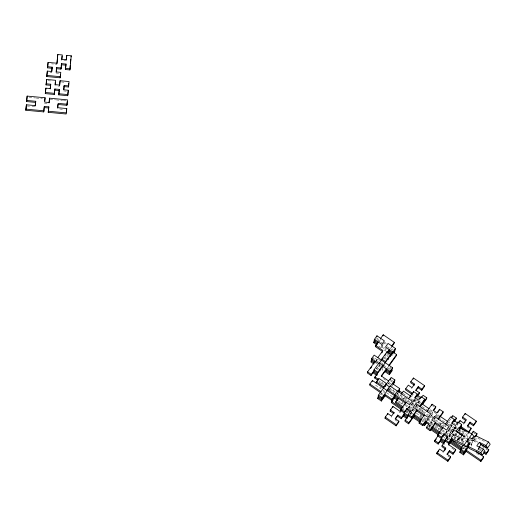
<?xml version="1.0" encoding="UTF-8"?>
<svg xmlns="http://www.w3.org/2000/svg" width="516" height="516" viewBox="0 0 516 516"><rect width="100%" height="100%" fill="white"/><g stroke="black" fill="none" stroke-linecap="round" stroke-linejoin="round"><path stroke-width="0.39" stroke-dasharray="2.58 1.94" d="M51.832 71.511L51.587 72.614L48.601 72.33M57.057 63.236L56.812 64.332L51.581 63.849M61.662 60.404L61.907 59.308M59.721 85.063L59.475 86.166L55.741 85.817M379.337 341.727L380.434 339.438L378.299 342.405M376.061 361.619L377.583 358.736L381.279 361.271M378.615 346.043L381.085 347.732L381.324 346.636L383.459 343.669M381.814 344.43L381.569 345.533L385.271 348.068M386.626 351.538L384.781 350.274L385.026 349.171L381.324 346.636M384.736 364.909L384.491 366.012L389.419 369.392M393.218 390.715L393.463 389.612L391.328 392.579M391.27 417.212L391.515 416.109M410.859 404.08L396.675 394.353L396.92 393.25L411.716 403.402M400.616 395.791L400.861 394.688L403.325 396.378M398.191 401.977L401.274 404.093L401.512 402.99M400.332 411.536L400.087 412.639L397.623 410.949M407.021 398.913L404.557 397.223L403.46 399.513M403.835 400.532L404.08 399.436M408.253 399.758L407.775 401.97L408.704 400.674M411.762 388.767L412.007 387.664M416.786 410.923L409.388 405.853L408.911 408.059L410.62 405.692M412.897 394.856L413.142 393.753M413.322 405.776L411.471 404.505L411.703 403.396M419.895 403.699L414.277 399.848L413.787 402.048L412.503 401.171M419.108 408.478L418.869 409.575L419.772 408.324M422.223 418.463L419.76 416.773L420.005 415.67M416.264 405.253L423.043 409.904L421.946 412.194M428.661 410.981L432.518 413.632L432.279 414.729L429.712 418.289L430.196 416.077L433.272 418.192M431.473 414.303L433.001 411.42L431.718 413.2M429.125 426.738L430.834 424.365L431.331 422.172L430.047 423.952M435.601 416.244L436.697 413.961L434.562 416.922M434.53 426.906L438.226 429.441L438.471 428.338M448.011 430.454L445.863 433.414L446.353 431.208L450.062 433.75M445.876 433.421L446.359 431.215L444.953 433.15M443.012 452.706L443.257 451.61M449.417 431.802L448.185 430.957L448.668 428.751L451.758 430.873M450.745 427.403L451.229 425.197L450.378 426.384M449.804 434.846L449.32 437.046L446.759 440.606M456.75 433.633L455.822 434.93L452.126 432.389L452.371 431.292M447.772 424.094L454.686 428.835L454.931 427.732L447.385 422.559M454.415 429.151L455.512 426.867L457.44 428.19M457.492 424.178L457.247 425.281L458.531 423.501M455.822 434.93L456.067 433.827M457.453 438.826L457.208 439.929L458.492 438.148M463.503 424.262L463.749 423.159M463.155 436.155L467.657 439.239L467.412 440.342L462.478 436.962M467.128 440.651L468.225 438.361L471.927 440.903L470.824 443.186M477.732 450.462L478.829 448.178L481.299 449.868M381.085 347.732L383.646 344.178L383.891 343.075L386.968 345.191M375.448 361.703L377.583 358.736M374.777 363.393L375.635 362.206M384.781 350.274L386.058 348.493M390.244 348.829L391.528 347.049L391.283 348.152L393.134 349.416M376.145 369.166L379.757 364.154M383.833 358.497L386.162 355.26L388.006 356.53M379.937 364.664L378.234 367.031L378.473 365.928L380.324 367.198M382.782 368.385L381.93 369.566L383.775 370.836M392.173 355.343L393.031 354.157M387.393 368.127L388.677 366.347L388.432 367.45L390.896 369.14M381.092 383.781L382.369 382.008L381.272 384.291M380.447 394.637L382.775 391.399L384.626 392.67M387.664 384.613L390.457 380.731L392.308 382.001M389.032 390.38L390.896 387.793M391.36 387.148L392.76 385.207M396.681 394.359L397.965 392.579M396.862 394.869L398.146 393.089M403.273 399.003L404.557 397.223M401.274 404.093L403.409 401.125M402.416 409.407L404.75 406.169M411.497 396.798L412.432 395.501M408.001 407.801L409.401 405.86M412.89 401.009L414.754 398.423M408.298 408.143L410.007 405.776M412.993 401.629L414.277 399.848M411.471 404.505L416.167 397.984M405.873 413.039L407.388 410.942M415.419 399.784L411.226 405.608L413.077 406.872M410.523 411.942L413.097 408.395L412.361 411.697L410.033 414.928M416.077 404.241L418.45 400.958M412.852 409.498L410.291 413.052L412.213 414.367M418.831 401.196L417.973 402.383L418.212 401.274L420.779 403.041M410.046 414.155L413.89 408.82M415.167 407.04L416.451 405.266M418.16 402.893L420.295 399.932L420.05 401.029L414.922 408.143M421.759 411.684L423.043 409.904M419.76 416.773L420.611 415.586M426.597 420.314L427.874 418.534L427.39 420.733L432.518 413.632M426.777 420.817L428.912 417.857M430.292 422.849L431.576 421.069L426.029 417.263M435.169 416.838L433.892 418.618L448.056 428.332M428.512 426.822L431.937 422.088M433.64 419.708L434.917 417.934M434.246 419.624L435.955 417.257M439.393 425.552L441.103 423.178M440.432 424.874L441.283 423.688M438.226 429.441L439.077 428.254M445.876 424.965L448.591 421.198M439.909 434.014L442.167 430.873M445.179 426.693L446.082 425.436M446.54 424.81L451.055 418.534M450.204 425.881L451.487 424.1L448.269 421.901M445.256 433.498L446.972 431.131M448.856 429.26L452.268 424.52M448.185 430.957L453.306 423.842M448.656 435.685L449.584 434.395M454.009 428.248L455.409 426.313M448.952 436.033L450.391 433.975L448.862 436.858M454.074 428.919L455.783 426.551M453.99 429.744L452.706 431.524L459.485 436.175M450.855 434.175L446.998 439.503L448.288 440.387M452.126 432.389L453.403 430.615M454.686 428.835L456.396 426.468M452.306 432.898L454.673 429.615M455.138 428.964L457.002 426.377M458.395 430.596L459.324 429.299M458.614 431.047L460.478 428.461M454.138 438.658L455.422 436.878L462.013 440.09L464.574 436.536L463.723 435.414M459.266 431.544L460.543 429.763L470.257 434.504M458.64 437.865L457.537 440.148L453.229 437.194M456.957 441.019L458.821 438.374M457.995 440.342L459.272 438.568L464.819 442.367M466.799 440.425L467.657 439.239M467.741 440.567L469.876 437.6M461.788 449.649L463.652 447.004M467.341 441.941L470.289 437.787M462.826 448.972L463.678 447.785M471.927 440.903L472.856 439.606M473.572 440.142L471.437 443.102L471.192 444.205L476.313 437.091M475.281 437.768L473.998 439.548L477.855 442.193M471.043 446.101L471.895 444.915L471.05 443.792M471.166 439.748L474.456 441.361L477.023 437.8L486.04 442.199M477.977 449.359L478.829 448.178M63.907 60.617L66.145 60.824M56.07 73.033L59.063 73.311M47.891 80.702L50.878 80.98M61.34 81.954L65.822 82.373M63.591 90.932L67.325 91.28M29.251 97.408L35.481 97.995M36.262 98.066L42.499 98.646M50.104 99.356L55.56 99.865M56.341 99.936L62.578 100.523M63.358 100.594L66.474 100.884M44.473 103.213L48.956 103.632M26.916 105.954L31.399 106.373M32.147 106.444L35.133 106.722M59.792 109.024L63.526 109.373M463.252 435.891L464.574 436.536M470.579 444.27L471.895 444.915M478.487 448.127L480.467 449.094M384.13 341.979L386.6 343.669M376.493 338.006L380.189 340.541M376.867 339.528L382.414 343.333M387.342 346.713L392.27 350.1M385.884 348.493L387.116 349.338M387.264 353.486L389.116 354.75M387.019 354.582L388.251 355.427M385.317 357.459L386.555 358.304M384.459 358.143L386.31 359.407M389.909 367.192L391.141 368.037M377.338 359.839L373.642 357.304L373.397 358.401L378.331 361.787M381.653 362.8L382.885 363.645M380.195 364.573L381.427 365.418M375.642 362.716L376.873 363.561M379.337 365.251L380.569 366.096M467.206 426.797L469.05 428.067M473.72 432.776L475.571 434.046M377.022 367.708L378.867 368.972M432.479 405.75L433.711 406.595M376.158 368.385L378.009 369.656M417.457 396.714L418.689 397.559M391.322 380.053L392.553 380.898M416.593 397.391L418.444 398.662M453.551 422.746L454.783 423.591M416.36 400.01L417.592 400.855M430.428 409.659L439.271 415.722M458.085 428.628L469.018 436.13M383.459 378.705L386.536 380.821M389 382.511L390.851 383.775M429.538 410.317L432.756 412.523M436.452 415.058L438.381 416.38M455.267 427.964L457.84 429.731M458.485 430.17L470.057 438.11M473.752 440.651L477.61 443.296M482.112 446.385L487.259 449.913M388.142 383.188L389.993 384.459M403.099 393.45L407.601 396.54M410.82 398.745L419.018 404.37M422.23 406.576L428.022 410.543M436.201 416.154L438.129 417.476M438.768 417.921L445.198 422.327M463.69 435.014L469.476 438.981L469.231 440.083L462.8 435.672M467.986 439.464L471.682 441.999M412.568 402.719L413.806 403.57M431.053 415.399L432.905 416.67M442.148 423.01L446.456 425.971M449.533 428.074L452.609 430.189M452.951 430.421L454.183 431.266M481.912 450.287L483.763 451.558M378.428 380.569L383.975 384.375M389.522 388.18L395.069 391.986M412.323 403.822L415.406 405.931M416.019 406.356L428.345 414.812M461.62 437.639L465.935 440.6M478.59 449.275L481.054 450.965M378.802 382.092L383.117 385.052M389.277 389.283L394.211 392.663M415.161 407.034L427.493 415.496M428.022 415.857L429.957 417.186M434.253 420.134L443.934 426.777M448.423 429.854L450.275 431.124M461.136 438.574L465.064 441.27M458.021 437.942L464.452 442.354M454.086 436.517L463.62 443.05M380.182 387.084L381.414 387.929M405.46 404.421L414.703 410.762M420.237 414.561L422.088 415.832M424.552 417.521L433.176 423.442M435.639 425.132L438.723 427.242M439.955 428.087L441.806 429.357M442.412 429.776L452.609 436.768M476.642 453.254L479.106 454.944M375.622 385.226L381.169 389.032M383.02 390.302L384.865 391.567M386.716 392.837L392.263 396.643M398.436 400.874L403.112 404.086M405.215 405.524L413.884 411.471M416.457 413.239L427.396 420.74M431.073 423.268L433.014 424.597M435.388 426.222L441.373 430.331M442.018 430.77L450.855 436.839M422.843 418.882L425.307 420.579M430.834 424.365L432.066 425.21M464.09 447.424L466.561 449.113M411.168 412.387L413.097 413.709M422.101 419.882L424.029 421.211M429.654 425.068L431.582 426.39M440.587 432.569L442.515 433.892M448.469 437.974L449.758 438.858M462.62 447.682L464.465 448.946M381.318 393.179L383.169 394.443M407.208 410.936L408.44 411.787M421.856 420.985L423.139 421.869M428.77 425.726L430.699 427.048M439.697 433.227L441.625 434.549M447.585 438.632L449.513 439.961M381.072 394.282L382.304 395.127M402.493 408.969L404.421 410.291M406.35 411.62L408.195 412.884M429.157 427.261L430.441 428.145M443.921 437.387L445.153 438.232M451.835 448.133L454.299 449.823M394.966 419.747L397.43 421.443M447.946 456.092L449.178 456.937M473.185 439.671L474.456 441.361M460.743 438.407L462.013 440.09"/><path stroke-width="0.77" d="M49.014 102.91L49.568 98.182L67.499 99.859L67.125 104.206L58.16 103.368L57.792 107.715L66.758 108.554L66.145 114.004L48.214 112.327L48.827 106.876L44.344 106.457L43.731 111.907L25.8 110.237L26.413 104.787L35.378 105.625L35.746 101.278L26.78 100.439L26.542 101.542L35.507 102.374L35.746 101.278M26.542 101.542L27.155 96.092L45.086 97.763L44.711 102.11L49.194 102.529L49.568 98.182M25.8 110.237L26.413 104.787M26.78 100.439L27.155 96.092M35.198 105.999L35.507 102.374M43.731 111.907L44.041 108.283M44.653 101.039L45.086 97.763M59.533 85.437L60.088 80.715L69.054 81.554L68.686 85.901L64.203 85.482L63.829 89.829L68.312 90.248L67.699 95.699L58.734 94.86L59.346 89.41L54.864 88.991L54.251 94.441L45.285 93.602L45.898 88.159L50.381 88.571L50.755 84.224L46.272 83.805L46.027 84.908L50.51 85.327L50.755 84.224M46.027 84.908L46.64 79.458L55.605 80.296L55.238 84.643L59.721 85.063L60.088 80.715M66.209 60.101L66.764 55.373L71.247 55.793L69.892 69.937L65.409 69.518L66.022 64.068L61.539 63.655L61.172 68.002L56.689 67.583L56.315 71.93L60.798 72.35L60.185 77.8L46.737 76.542L47.349 71.092L51.832 71.511L52.206 67.164L47.724 66.745L47.478 67.848L51.961 68.267L52.206 67.164M47.478 67.848L48.091 62.397L57.057 63.236L57.798 54.541L62.281 54.954L61.907 59.308L66.39 59.721L66.764 55.373M45.285 93.602L45.898 88.159M46.272 83.805L46.64 79.458M46.737 76.542L47.349 71.092M47.724 66.745L48.091 62.397M48.214 112.327L48.827 106.876M50.2 88.952L50.51 85.327M51.716 71.163L51.961 68.267M54.251 94.441L54.864 88.991M55.051 85.024L55.302 82.121M56.134 72.305L56.379 69.408M56.883 63.545L57.798 54.541M57.611 108.089L57.921 104.471L66.886 105.303L67.125 104.206M58.734 94.86L59.346 89.41M60.185 77.8L60.495 74.175M56.689 67.583L56.444 68.686L60.927 69.099L61.049 67.654M61.172 66.203L61.539 63.655M61.727 59.682L62.036 56.057M63.713 89.481L64.203 85.482M65.409 69.518L66.022 64.068M66.332 111.83L66.758 108.554M66.886 105.303L67.19 101.684M67.699 95.699L68.312 90.248M63.958 86.585L68.441 87.004L68.751 83.379M69.892 69.937L70.279 65.332M70.415 63.803L70.802 59.198M44.344 106.457L44.099 107.56L48.581 107.979M60.927 69.099L61.172 68.002M71.002 56.895L71.247 55.793M68.441 87.004L68.686 85.901M376.151 344.353L373.687 342.663L374.784 340.373M381.776 352.918L382.704 351.622L375.313 346.552L375.558 345.449L378.118 341.895L377.873 342.998L374.177 340.457L374.423 339.36L376.983 335.8L384.375 340.876L381.814 344.43L374.423 339.36M375.267 361.194L367.579 371.862L367.34 372.958L371.036 375.5L373.597 371.939L377.293 374.481L377.783 372.275L382.904 365.167L379.208 362.625L374.087 369.74L373.352 373.042L377.048 375.577M371.933 359.671L370.836 361.961L373.919 364.07M375.022 362.29L371.327 359.755L371.572 358.659L374.132 355.098L392.618 367.779L392.373 368.882L389.812 372.436L386.116 369.901L381.459 376.37M376.738 336.903L376.983 335.8M371.036 375.5L371.281 374.397L373.842 370.843L377.538 373.378M411.658 418.037L411.903 416.934L417.025 409.827L416.786 410.923L411.658 418.037L400.571 410.426L400.816 409.33L405.937 402.216L405.692 403.318L372.417 380.492L369.856 384.046L369.611 385.149L380.705 392.753M372.171 381.588L372.417 380.492M382.995 335.884L383.24 334.781L394.334 342.392L394.089 343.495L391.954 346.455M377.815 380.15L374.732 378.035L374.977 376.932L395.469 348.487L388.077 343.411L385.51 346.965L396.604 354.576L396.359 355.679L389.128 365.721M389.767 387.077L386.071 384.543L386.316 383.44L378.918 378.37L376.358 381.924L376.112 383.027L377.396 381.247M381.524 360.174L381.769 359.072L386.89 351.957L390.593 354.498L390.102 356.698L391.38 354.918M379.853 370.92L380.099 369.824M382.421 367.366L382.904 365.167M386.652 353.06L386.89 351.957M385.22 362.709L385.465 361.606L390.593 354.498M377.654 398.513L377.899 397.41L381.595 399.952L381.35 401.048L377.654 398.513L378.583 397.223M395.211 395.624L391.792 400.364L384.401 395.295L381.84 398.849L378.138 396.314L378.383 395.211L391.192 377.428L394.888 379.963L394.643 381.066L392.508 384.033M391.805 353.821L388.722 351.706L389.212 349.506L387.077 352.467M384.394 371.262L389.322 374.642L389.567 373.539L385.871 371.004L386.361 368.798L381.234 375.912L388.632 380.989M383.511 388.097L383.749 387L386.316 383.44M381.84 398.849L382.085 397.746L388.916 388.264M387.258 352.976L388.967 350.603L392.663 353.144L392.908 352.041M389.812 372.436L390.057 371.339L392.618 367.779M395.469 348.487L395.224 349.584L392.663 353.144M387.206 390.631L387.452 389.535L390.012 385.974L412.194 401.196L409.633 404.75L387.452 389.535M397.772 415.09L397.526 416.193L401.229 418.728L401.467 417.631L397.772 415.09L395.211 418.65L398.907 421.185L398.662 422.288L396.101 425.842L385.013 418.231L385.252 417.134L387.819 413.574L391.515 416.109L394.076 412.555L390.38 410.02L392.94 406.466L400.332 411.536L401.267 410.246M387.574 414.677L387.819 413.574M400.958 409.188L391.315 402.57L391.56 401.474L394.121 397.913L397.326 400.113M391.792 400.364L392.037 399.261L394.598 395.708M394.076 412.555L393.831 413.658L390.135 411.123L390.38 410.02M393.876 399.016L394.843 394.605L397.404 391.051M392.695 407.563L392.94 406.466M398.294 398.242L395.733 401.796L395.488 402.899L402.267 407.55M398.997 391.902L399.242 390.805L402.461 393.011M392.328 383.523L399.719 388.593L399.481 389.696L397.772 392.07M396.101 425.842L396.346 424.739L398.907 421.185M421.72 390.283L421.959 389.18L418.263 386.645L418.018 387.742L421.72 390.283L424.281 386.723L424.526 385.626L413.432 378.015L410.871 381.569L414.567 384.104L412.007 387.664L408.311 385.13L405.744 388.683L405.505 389.786L412.284 394.437M410.871 381.569L410.626 382.672L414.322 385.207L414.567 384.104M406.627 418.386L403.544 416.277L404.512 411.865L407.072 408.304L410.768 410.846L408.208 414.4L407.73 416.606L404.034 414.071L401.467 417.631M413.187 379.118L413.432 378.015M407.072 408.304L406.827 409.407L410.523 411.942M408.582 415.425L405.17 420.166L404.925 421.269L408.62 423.804L414.496 415.644M413.374 392.65L413.619 391.547L417.315 394.082L416.838 396.294L419.398 392.734L415.702 390.199L418.263 386.645M408.62 423.804L408.865 422.701L414.741 414.542M419.398 392.734L419.153 393.837L417.45 396.211M426.171 420.908L422.752 425.648L419.057 423.107L419.302 422.011L424.423 414.896M417.315 394.082L414.754 397.636L418.457 400.177L421.017 396.617L424.713 399.158L424.468 400.255L419.811 406.724M421.391 397.642L423.101 395.269L426.797 397.81L426.551 398.907L422.481 404.557M422.752 425.648L422.997 424.545L425.558 420.992L429.254 423.526L426.693 427.08L426.448 428.183L430.151 430.718L435.272 423.604L435.517 422.507L430.389 429.615L430.151 430.718M423.307 424.52L424.591 425.397L426.119 422.52M425.558 420.992L425.068 423.191L425.926 422.004M431.86 405.331L432.105 404.228L435.807 406.763L435.562 407.866L433.427 410.826M439.258 410.401L439.503 409.298L443.199 411.839L442.954 412.935L438.297 419.405M444.192 444.16L440.496 441.625L441.483 437.226L444.044 433.672L447.74 436.207L445.179 439.761L444.437 443.057L440.741 440.522L438.181 444.083L434.485 441.541L434.73 440.445L437.89 436.052M451.893 438.877L448.636 443.399L437.542 435.794L437.787 434.691L442.909 427.577L442.663 428.68L434.653 423.185M438.181 444.083L438.426 442.98L440.987 439.419L444.682 441.96M449.513 450.591L449.275 451.687L452.971 454.222L453.216 453.125L449.513 450.591L446.953 454.145L450.655 456.679L450.41 457.782L447.849 461.336L436.755 453.725L437 452.629L439.561 449.068L443.257 451.61L445.818 448.049L442.122 445.514L445.54 440.774M444.044 433.672L443.799 434.769L447.501 437.31L447.74 436.207M442.122 445.514L441.877 446.617L445.572 449.152M448.636 443.399L448.881 442.302L451.674 438.419M445.469 424.023L450.591 416.909L454.293 419.443L454.048 420.546L451.913 423.513M451.3 417.431L452.655 415.548L456.357 418.083L456.112 419.185L454.403 421.559M447.849 461.336L448.088 460.233L450.655 456.679M457.744 423.081L457.989 421.985L461.685 424.52L461.439 425.623L459.582 428.209M459.808 421.72L460.053 420.624L463.749 423.159L466.309 419.605L462.613 417.063L465.174 413.51L476.268 421.12L476.023 422.217L473.462 425.777L469.766 423.243L470.012 422.14L473.707 424.674L473.462 425.777M462.613 417.063L462.368 418.166L466.064 420.701M451.178 440.612L448.378 444.495L455.776 449.565L455.531 450.668L452.971 454.222M470.012 422.14L467.444 425.694L471.147 428.228L470.902 429.331L468.341 432.885L468.58 431.789L461.188 426.713L460.943 427.816L465.871 431.195M464.929 414.612L465.174 413.51M466.303 450.99L463.51 454.873L459.814 452.339L460.911 450.049M476.268 451.732L483.666 456.802L483.421 457.905L480.86 461.459L466.071 451.319L466.561 449.113L463.994 452.667L460.298 450.133L460.543 449.03L463.336 445.153M463.51 454.873L463.755 453.77L468.876 446.656M463.994 452.667L464.239 451.571L469.367 444.457L468.128 443.612M473.108 432.356L473.353 431.253L477.048 433.788L475.952 436.078M480.86 461.459L481.106 460.362L483.666 456.802M483.518 452.661L485.982 454.351L486.227 453.248L488.787 449.694L481.073 444.399M488.787 449.694L488.542 450.791L485.982 454.351M374.177 340.457L375.029 339.276M373.687 342.663L374.971 340.882M380.679 338.341L383.24 334.781M375.313 346.552L377.448 343.592M371.327 359.755L372.178 358.568M377.828 357.633L382.949 350.525L375.558 345.449M370.501 368.566L371.855 366.689M379.389 363.135L383.233 357.801M384.942 355.434L385.794 354.247M391.773 345.946L394.334 342.392M388.722 351.706L389.574 350.519M374.732 378.035L375.583 376.848M387.968 359.658L388.819 358.478M393.276 353.06L394.979 350.687L393.882 352.97M388.922 365.244L396.604 354.576M385.871 371.004L386.723 369.817M389.567 373.539L392.128 369.985L391.883 371.088L389.322 374.642M378.138 396.314L378.996 395.127M384.968 386.826L385.826 385.645M390.096 379.718L390.947 378.531M390.193 386.484L394.888 379.963M381.595 399.952L384.156 396.391L384.646 394.192L392.037 399.261M393.121 383.949L394.398 382.169L393.224 384.562M381.35 401.048L385.542 395.23M397.591 391.56L399.719 388.593M398.391 391.986L399.242 390.805M391.315 402.57L393.024 400.203M401.287 394.095L403.422 391.128L410.813 396.204M396.772 401.125L398.055 399.345L394.353 396.81M385.013 418.231L385.865 417.044M390.135 411.123L390.986 409.936M408.498 398.662L413.619 391.547M404.409 405.092L405.266 403.912M409.652 397.823L410.581 396.527M395.391 419.16L397.526 416.193M415.883 390.709L418.018 387.742M404.267 412.968L407.537 408.446M414.941 398.146L417.083 395.192L420.779 397.726L419.914 398.907M421.959 389.18L424.526 385.626M401.229 418.728L403.789 415.174L407.485 417.708L406.634 418.895M403.544 416.277L404.473 414.98M407.975 415.509L408.904 414.213M419.592 406.266L424.713 399.158M420.469 406.595L421.372 405.337M422.275 404.086L426.797 397.81M426.984 411.342L432.105 404.228M419.057 423.107L421.385 419.876M427.203 411.794L428.138 410.504M435.807 406.763L433.24 410.323L436.942 412.858L439.503 409.298M424.591 425.397L426.3 423.03M437.549 412.774L438.407 411.587M438.078 418.947L443.199 411.839M437.542 435.794L439.406 433.208M434.485 441.541L436.291 439.032M451.506 417.908L452.416 416.651M454.293 419.443L451.732 423.004L455.428 425.539L457.989 421.985M441.232 438.323L444.024 434.44M442.696 437.052L443.547 435.865M454.222 421.05L456.357 418.083M446.327 438.916L447.72 436.981M458.343 422.991L460.053 420.624M436.755 453.725L438.89 450.765M466.038 446.862L464.348 444.611L466.909 441.057L468.599 443.308L466.038 446.862L452.861 440.432L451.165 438.187L453.725 434.627L460.317 437.845L462.878 434.285L456.286 431.073L458.847 427.519L472.03 433.943L473.727 436.194L472.017 438.568M459.356 427.751L461.685 424.52M459.788 428.654L461.188 426.713M444.295 450.932L445.147 449.746M448.604 444.947L451.397 441.07M464.361 423.075L465.213 421.888M447.14 454.654L449.275 451.687M467.631 426.203L469.766 423.243M453.216 453.125L455.776 449.565M468.58 431.789L471.147 428.228M473.707 424.674L476.268 421.12M471.489 433.84L473.353 431.253M460.298 450.133L461.581 448.359M472.03 433.943L469.47 437.503L472.766 439.11L475.326 435.549L488.504 441.98L490.2 444.231L487.639 447.785L481.047 444.573L479.351 442.322L476.79 445.876L483.382 449.094L485.079 451.345L482.518 454.899L469.334 448.469L467.638 446.217L470.205 442.663L466.909 441.057M459.814 452.339L460.743 451.042M474.72 437.02L477.048 433.788M478.913 447.533L481.047 444.573M482.518 454.899L480.822 452.648L483.382 449.094M487.639 447.785L485.943 445.534L488.504 441.98M61.294 64.752L65.777 65.171M65.655 68.422L70.137 68.834M46.982 75.439L60.43 76.697M54.625 90.094L59.108 90.513M45.531 92.506L54.496 93.338M58.979 93.757L67.944 94.596M26.045 109.134L43.976 110.811M48.459 111.224L66.39 112.901M479.351 442.322L485.943 445.534M459.298 433.962L462.594 435.575M468.599 443.308L469.921 443.947M451.165 438.187L464.348 444.611M467.638 446.217L480.822 452.648M373.932 341.56L377.628 344.095M387.864 352.383L391.56 354.924M381.769 359.072L385.465 361.606M371.572 358.659L378.963 363.728M382.659 366.263L390.057 371.339M371.081 360.858L374.165 362.974M454.035 420.54L457.737 423.075M405.744 388.683L412.523 393.334M374.087 369.74L377.783 372.275M421.424 403.48L429.138 408.775M439.909 416.16L447.63 421.456M462.51 435.71L452.867 429.093L450.307 432.653L454.164 435.298M367.579 371.862L371.281 374.397M374.977 376.932L378.673 379.466M484.376 451.977L486.227 453.248M376.358 381.924L383.749 387M416.167 410.504L424.178 415.999M369.856 384.046L380.943 391.657M395.733 401.796L403.131 406.872M413.742 414.148L421.456 419.443M425.313 422.088L429.009 424.629M432.227 426.829L439.942 432.124M450.397 439.297L461.975 447.237M466.316 450.216L481.106 460.362M413.497 415.251L420.572 420.101M431.337 427.493L439.058 432.782M450.152 440.4L461.73 448.34M391.56 401.474L401.848 408.53M413.264 416.36L420.334 421.211M431.086 428.59L438.8 433.879M450.216 441.709L461.149 449.21M460.543 449.03L464.239 451.571M412.374 417.018L419.45 421.869M430.841 429.686L437.916 434.537M449.971 442.812L460.259 449.868M400.816 409.33L404.512 411.865M408.208 414.4L411.903 416.934M419.302 422.011L422.997 424.545M426.693 427.08L430.389 429.615M437.787 434.691L441.483 437.226M445.179 439.761L448.881 442.302M378.383 395.211L382.085 397.746M460.053 451.236L463.755 453.77M405.17 420.166L408.865 422.701M434.73 440.445L438.426 442.98M385.252 417.134L396.346 424.739M437 452.629L448.088 460.233M456.286 431.073L457.557 432.763M415.89 403.731L413.329 407.285L428.119 417.431L430.679 413.877L415.89 403.731M434.382 416.412L431.815 419.966L446.604 430.112L449.165 426.558L434.382 416.412"/></g></svg>
